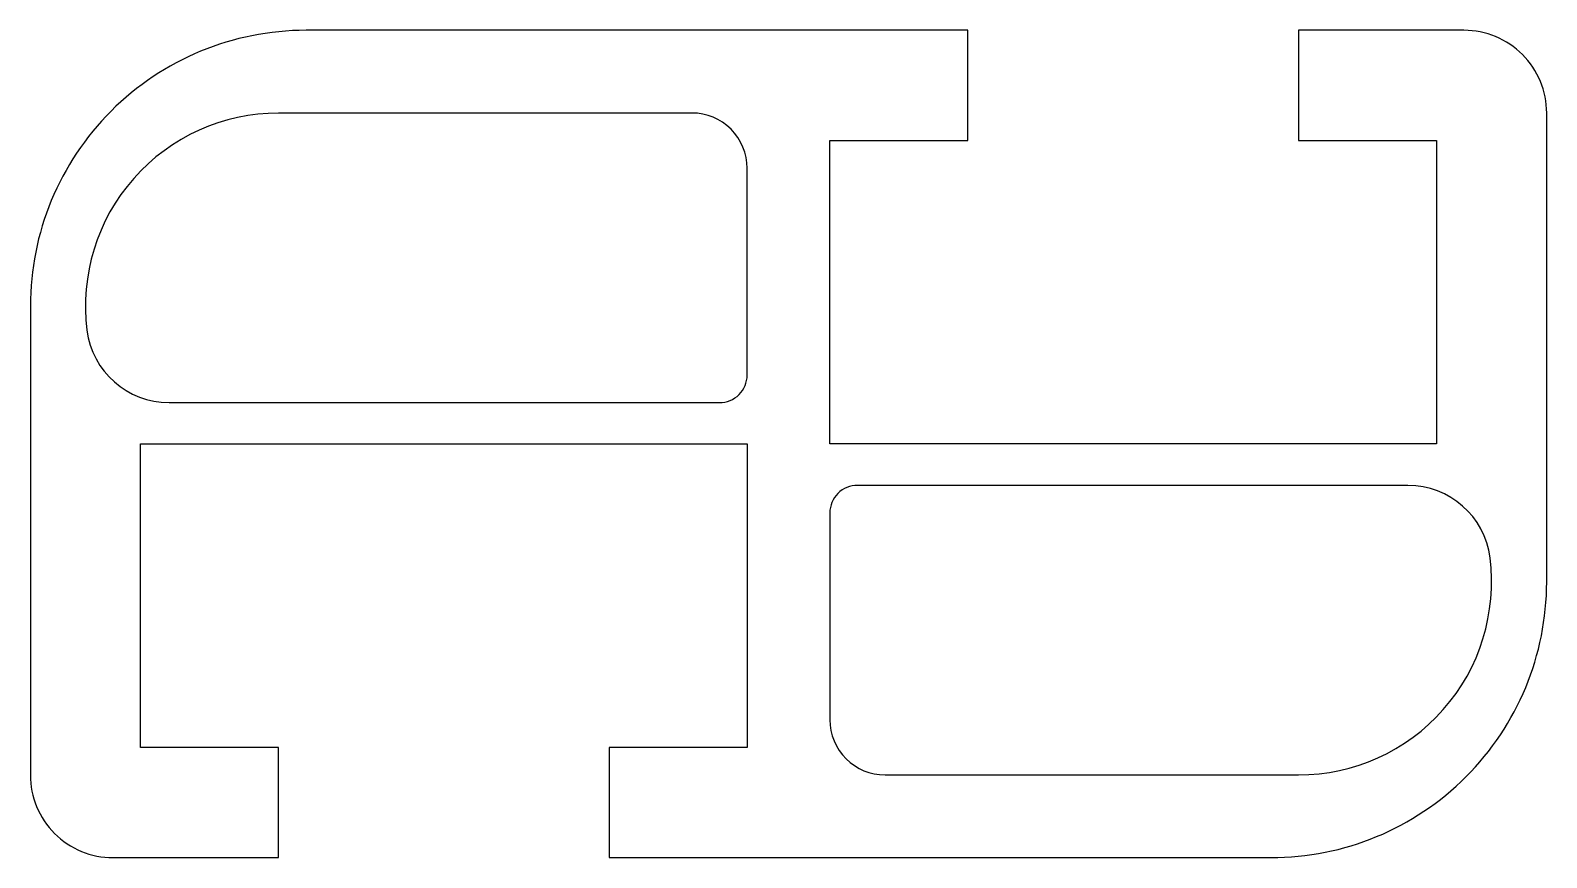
# Model space of a CAD drawing. Extents: x 438.9 to 493.9, y 233 to 263.
import ezdxf

# ---------------------------------------------------------------- set-up
doc = ezdxf.new("R2010")
doc.units = 0
doc.layers.add('ANA', color=220, linetype='CONTINUOUS')

msp = doc.modelspace()

# ---------------------------------------------------------------- linework, layer by layer
at = {"layer": 'ANA', "color": 0}
for points in [[(483.875, 232.961, 0.414214), (493.875, 242.961), (493.875, 259.961, 0.414214), (490.875, 262.961), (484.875, 262.961), (484.875, 258.961), (489.875, 258.961), (489.875, 247.961), (467.875, 247.961), (467.875, 258.961), (472.875, 258.961), (472.875, 262.961), (448.875, 262.961, 0.414214), (438.875, 252.961), (438.875, 235.961, 0.414214), (441.875, 232.961), (447.875, 232.961), (447.875, 236.961), (442.875, 236.961), (442.875, 247.961), (464.875, 247.961), (464.875, 236.961), (459.875, 236.961), (459.875, 232.961)], [(464.875, 250.461), (464.875, 257.961, 0.414214), (462.875, 259.961), (447.875, 259.961, 0.451416), (440.93, 252.086, 0.377964), (443.906, 249.461), (463.875, 249.461, 0.414214)], [(469.875, 235.961), (484.875, 235.961, 0.451416), (491.82, 243.836, 0.377964), (488.843, 246.461), (468.875, 246.461, 0.414214), (467.875, 245.461), (467.875, 237.961, 0.414214)]]:
    msp.add_lwpolyline(points, format="xyb", close=True, dxfattribs=at)

doc.saveas('drawing.dxf')
